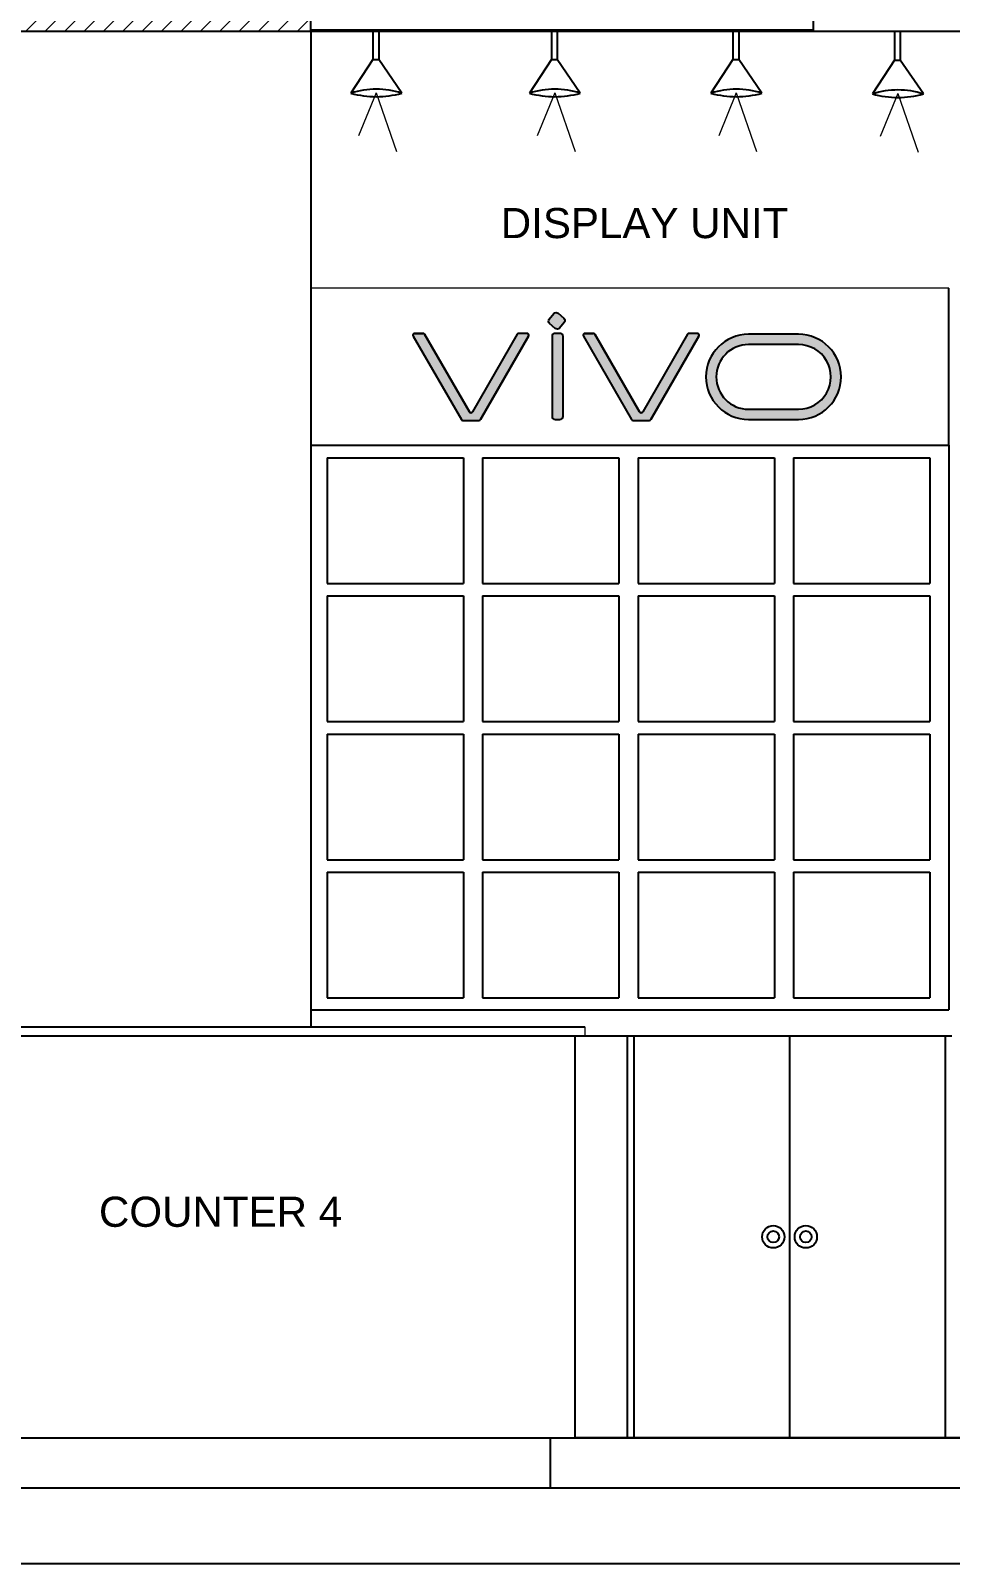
# Model space of a CAD drawing. Header units: millimetres. Extents: x 1926 to 160733, y 10813 to 39285.
# Drawn here: x 152423 to 154254, y 34635 to 37686 of the extents above; entities that cross this region are included whole.
import ezdxf

# ---------------------------------------------------------------- set-up
doc = ezdxf.new("R2010")
doc.units = ezdxf.units.MM
doc.layers.add('celling', color=30, linetype='Continuous', lineweight=0)
doc.layers.add('TEXT', color=7, linetype='Continuous', lineweight=5)
doc.styles.get("Standard").update_dxf_attribs({"font": 'arial.ttf'})

# ---------------------------------------------------------------- blocks, each defined once
blk = doc.blocks.new('A$C191C319C')
for p, q in [((0, 157.2), (1000, 157.2)), ((0, 132.2), (0, 157.2)), ((1000, 157.2), (1000, 132.2)), ((1000, 132.2), (0, 132.2))]:
    blk.add_line(p, q)
at = {"ltscale": 10}
for p, q in [((123.4, 132.2), (123.4, 74.2)), ((134.9, 132.2), (134.9, 74.2)), ((478.9, 132.2), (478.9, 74.2)), ((490.4, 132.2), (490.4, 74.2)), ((840.4, 132.2), (840.4, 74.2)), ((851.9, 132.2), (851.9, 74.2)), ((123.4, 74.2), (79.5, 6.9)), ((123.4, 74.2), (134.9, 74.2)), ((180.8, 6.9), (134.9, 74.2)), ((478.9, 74.2), (435, 6.9)), ((478.9, 74.2), (490.4, 74.2)), ((536.4, 6.9), (490.4, 74.2)), ((840.4, 74.2), (796.6, 6.9)), ((840.4, 74.2), (851.9, 74.2)), ((897.9, 6.9), (851.9, 74.2))]:
    blk.add_line(p, q, dxfattribs=at)
for centre, radius, start, end in [((130.2, -149.7), 164.6, 72.0735, 107.9265), ((130.2, 189.1), 189.1, 254.4568, 285.5432), ((485.7, -149.7), 164.6, 72.0735, 107.9265), ((485.7, 189.1), 189.1, 254.4568, 285.5432), ((847.2, -149.7), 164.6, 72.0735, 107.9265), ((847.2, 189.1), 189.1, 254.4568, 285.5432)]:
    blk.add_arc(centre, radius, start, end, dxfattribs=at)

msp = doc.modelspace()

# ---------------------------------------------------------------- hatches: boundary and pattern name
h = msp.add_hatch(color=256)
h.dxf.hatch_style = 1
h.set_gradient(color1=(34, 52, 110), color2=(39, 118, 187), tint=1, name='HEMISPHERICAL')
h.paths.add_polyline_path([(153482.876, 37077.082, 0.41421356), (153476.843, 37083.115), (153467.008, 37083.115, 0.41421356), (153460.975, 37077.082), (153460.975, 36917.862, 0.41421356), (153467.008, 36911.829), (153476.843, 36911.829, 0.41421356), (153482.876, 36917.862)])
h.paths.add_polyline_path([(153473.488, 37123.193, 0.42482324), (153464.828, 37122.526), (153455.62, 37111.379, 0.40368289), (153456.264, 37103.027), (153467.401, 37093.129, 0.42482324), (153476.06, 37093.796), (153485.269, 37104.943, 0.40368289), (153484.625, 37113.295)])
h.paths.add_polyline_path([(153852.345, 36911.829), (153951.963, 36911.829, 1), (153951.963, 37081.301), (153852.345, 37081.301, 1)])
h.paths.add_polyline_path([(153852.345, 37060.887), (153951.963, 37060.887, -1), (153951.963, 36932.242), (153852.345, 36932.242, -1)], flags=16)
h = msp.add_hatch(color=256)
h.dxf.hatch_style = 1
h.set_gradient(color1=(34, 52, 110), color2=(39, 118, 187), tint=1, name='HEMISPHERICAL')
h.paths.add_polyline_path([(153280.437, 36911.638), (153184.576, 37077.674, -0.57735027), (153187.718, 37083.115), (153203.96, 37083.115, -0.26794919), (153207.101, 37081.301), (153296.337, 36926.74, 0.57735027), (153302.62, 36926.74), (153391.856, 37081.301, -0.26794919), (153394.997, 37083.115), (153411.239, 37083.115, -0.577358), (153414.381, 37077.674), (153318.625, 36911.829), (153318.555, 36911.709, -0.26734518), (153315.422, 36909.895), (153283.587, 36909.824, -0.26854717)])
h = msp.add_hatch(color=256)
h.dxf.hatch_style = 1
h.set_gradient(color1=(34, 52, 110), color2=(39, 118, 187), tint=1, name='HEMISPHERICAL')
h.paths.add_polyline_path([(153619.611, 36911.638), (153523.75, 37077.674, -0.57735027), (153526.892, 37083.115), (153543.134, 37083.115, -0.26794919), (153546.275, 37081.301), (153635.511, 36926.74, 0.57735027), (153641.794, 36926.74), (153731.03, 37081.301, -0.26794919), (153734.172, 37083.115), (153750.413, 37083.115, -0.577358), (153753.555, 37077.674), (153657.799, 36911.829), (153657.73, 36911.709, -0.26734518), (153654.596, 36909.895), (153622.761, 36909.824, -0.26854717)])
at = {"layer": 'celling'}
h = msp.add_hatch(dxfattribs=at)
h.set_pattern_fill('ANSI31', color=256, scale=8.6)
h.set_pattern_definition([(45, (352178.807, -369231.39), (-19.3075507, 19.3075507), [])])
h.paths.add_polyline_path([(155530.928, 37784.963), (155080.928, 37784.963), (152680.829, 37784.963), (150580.928, 37784.963), (148480.928, 37784.963), (148480.928, 37684.963), (148555.915, 37684.963), (148555.915, 37709.963), (149555.915, 37709.963), (149980.928, 37709.963), (149980.928, 37684.963), (150580.928, 37684.963), (150580.928, 37711.545), (151580.928, 37711.545), (152252.991, 37711.545), (152252.991, 37684.963), (152680.829, 37684.963), (152980.928, 37684.963), (152980.928, 37711.545), (153980.928, 37711.545), (154279.043, 37711.545), (154279.043, 37686.545), (154980.928, 37686.545), (155530.928, 37684.963)])
h.paths.add_polyline_path([(157480.928, 37784.963), (155680.928, 37784.963), (155680.928, 37684.963), (157480.928, 37684.963)])

# ---------------------------------------------------------------- linework, layer by layer
for p, q in [((150580.928, 37684.963), (152680.829, 37684.963)), ((152680.829, 37684.963), (155530.928, 37684.963)), ((152980.928, 37684.963), (152980.928, 35734.963)), ((154251.36, 36860.582), (154251.44, 37173.501)), ((152980.928, 37111.777), (152980.928, 35702.963)), ((153184.576, 37077.674), (153280.437, 36911.638)), ((153187.718, 37083.115), (153203.96, 37083.115)), ((153207.101, 37081.301), (153296.337, 36926.74)), ((153391.856, 37081.301), (153302.62, 36926.74)), ((153414.381, 37077.674), (153318.555, 36911.709)), ((153411.239, 37083.115), (153394.997, 37083.115)), ((153523.75, 37077.674), (153619.611, 36911.638)), ((153526.892, 37083.115), (153543.134, 37083.115)), ((153546.275, 37081.301), (153635.511, 36926.74)), ((153731.03, 37081.301), (153641.794, 36926.74)), ((153753.555, 37077.674), (153657.73, 36911.709)), ((153750.413, 37083.115), (153734.172, 37083.115)), ((153852.345, 36932.242), (153951.963, 36932.242)), ((153283.587, 36909.824), (153315.422, 36909.895)), ((153622.761, 36909.824), (153654.596, 36909.895)), ((153852.345, 36911.829), (153951.963, 36911.829)), ((152980.928, 36860.582), (154251.36, 36860.582)), ((152987.965, 36860.582), (154213.561, 36860.582)), ((153322.614, 36860.582), (153594.263, 36860.582)), ((153632.263, 36860.582), (153903.912, 36860.582)), ((154251.36, 36860.582), (154251.36, 35736.582)), ((153012.965, 36835.582), (153012.965, 36585.582)), ((153012.965, 36835.582), (153284.614, 36835.582)), ((153284.614, 36835.582), (153284.614, 36585.582)), ((153322.614, 36835.582), (153322.614, 36585.582)), ((153322.614, 36835.582), (153594.263, 36835.582)), ((153594.263, 36835.582), (153594.263, 36585.582)), ((153632.263, 36835.582), (153632.263, 36585.582)), ((153632.263, 36835.582), (153903.912, 36835.582)), ((153903.912, 36835.582), (153903.912, 36585.582)), ((153941.912, 36835.582), (153941.912, 36585.582)), ((153941.912, 36835.582), (154213.561, 36835.582)), ((154213.561, 36835.582), (154213.561, 36585.582)), ((153012.965, 36585.582), (153284.614, 36585.582)), ((153322.614, 36585.582), (153594.263, 36585.582)), ((153632.263, 36585.582), (153903.912, 36585.582)), ((153941.912, 36585.582), (154213.561, 36585.582)), ((153012.965, 36560.582), (153284.614, 36560.582)), ((153012.965, 36560.582), (153012.965, 36310.582)), ((153284.614, 36560.582), (153284.614, 36310.582)), ((153322.614, 36560.582), (153594.263, 36560.582)), ((153322.614, 36560.582), (153322.614, 36310.582)), ((153594.263, 36560.582), (153594.263, 36310.582)), ((153632.263, 36560.582), (153903.912, 36560.582)), ((153632.263, 36560.582), (153632.263, 36310.582)), ((153903.912, 36560.582), (153903.912, 36310.582)), ((153941.912, 36560.582), (154213.561, 36560.582)), ((153941.912, 36560.582), (153941.912, 36310.582)), ((154213.561, 36560.582), (154213.561, 36310.582)), ((153012.965, 36310.582), (153284.614, 36310.582)), ((153322.614, 36310.582), (153594.263, 36310.582)), ((153632.263, 36310.582), (153903.912, 36310.582)), ((153941.912, 36310.582), (154213.561, 36310.582)), ((153012.965, 36285.582), (153284.614, 36285.582)), ((153012.965, 36285.582), (153012.965, 36035.582)), ((153284.614, 36285.582), (153284.614, 36035.582)), ((153322.614, 36285.582), (153594.263, 36285.582)), ((153322.614, 36285.582), (153322.614, 36035.582)), ((153594.263, 36285.582), (153594.263, 36035.582)), ((153632.263, 36285.582), (153903.912, 36285.582)), ((153632.263, 36285.582), (153632.263, 36035.582)), ((153903.912, 36285.582), (153903.912, 36035.582)), ((153941.912, 36285.582), (154213.561, 36285.582)), ((153941.912, 36285.582), (153941.912, 36035.582)), ((154213.561, 36285.582), (154213.561, 36035.582)), ((153012.965, 36035.582), (153284.614, 36035.582)), ((153322.614, 36035.582), (153594.263, 36035.582)), ((153632.263, 36035.582), (153903.912, 36035.582)), ((153941.912, 36035.582), (154213.561, 36035.582)), ((153012.965, 36010.582), (153284.614, 36010.582)), ((153012.965, 36010.582), (153012.965, 35760.582)), ((153284.614, 36010.582), (153284.614, 35760.582)), ((153322.614, 36010.582), (153594.263, 36010.582)), ((153322.614, 36010.582), (153322.614, 35760.582)), ((153594.263, 36010.582), (153594.263, 35760.582)), ((153632.263, 36010.582), (153903.912, 36010.582)), ((153632.263, 36010.582), (153632.263, 35760.582)), ((153903.912, 36010.582), (153903.912, 35760.582)), ((153941.912, 36010.582), (154213.561, 36010.582)), ((153941.912, 36010.582), (153941.912, 35760.582)), ((154213.561, 36010.582), (154213.561, 35760.582)), ((153012.965, 35760.582), (153284.614, 35760.582)), ((153322.614, 35760.582), (153594.263, 35760.582)), ((153632.263, 35760.582), (153903.912, 35760.582)), ((153941.912, 35760.582), (154213.561, 35760.582)), ((152980.928, 35736.582), (154251.36, 35736.582)), ((153322.614, 35736.582), (153594.263, 35736.582)), ((153632.263, 35736.582), (153903.912, 35736.582)), ((153941.912, 35736.582), (154213.561, 35736.582)), ((151767.611, 35702.963), (153526.416, 35702.963)), ((151781.121, 35684.963), (153507.292, 35684.963)), ((152980.928, 35684.963), (154257.122, 35684.963)), ((153507.292, 34884.963), (153507.292, 35684.963)), ((153610.951, 35684.963), (153610.951, 34884.963)), ((153624.161, 35684.963), (153624.161, 34884.963)), ((153934.036, 35684.963), (153934.036, 34884.963)), ((154243.912, 35684.963), (154243.912, 34884.963)), ((151781.121, 34884.963), (153507.292, 34884.963)), ((153457.292, 34884.963), (153457.292, 34784.963)), ((148480.928, 34784.963), (157948.066, 34784.963)), ((148732.394, 34634.963), (157948.066, 34634.963))]:
    msp.add_line(p, q)
at = {"ltscale": 10}
for p, q in [((154143.103, 37684.963), (154143.103, 37627.008)), ((154154.605, 37684.963), (154154.605, 37627.008)), ((154143.103, 37627.008), (154099.249, 37559.685)), ((154143.103, 37627.008), (154154.605, 37627.008)), ((154200.577, 37559.685), (154154.605, 37627.008))]:
    msp.add_line(p, q, dxfattribs=at)
for points in [[(153473.488, 37123.193), (153484.625, 37113.295, -0.40368289), (153485.269, 37104.943), (153476.06, 37093.796, -0.42482324), (153467.401, 37093.129), (153456.264, 37103.027, -0.40368289), (153455.62, 37111.379), (153464.828, 37122.526, -0.42482324)], [(153184.576, 37077.674), (153280.437, 36911.638, 0.26005138), (153283.472, 36909.825), (153315.422, 36909.895, 0.2772978), (153318.625, 36911.829), (153414.381, 37077.674, 0.577358), (153411.239, 37083.115), (153394.997, 37083.115, 0.26794919), (153391.856, 37081.301), (153302.62, 36926.74, -0.57735027), (153296.337, 36926.74), (153207.101, 37081.301, 0.26794919), (153203.96, 37083.115), (153187.718, 37083.115, 0.57735027), (153184.576, 37077.674)], [(153467.008, 36911.829), (153476.843, 36911.829, 0.41421356), (153482.876, 36917.862), (153482.876, 37077.082, 0.41421356), (153476.843, 37083.115), (153467.008, 37083.115, 0.41421356), (153460.975, 37077.082), (153460.975, 36917.862, 0.41421356)], [(153523.75, 37077.674), (153619.611, 36911.638, 0.26005138), (153622.646, 36909.825), (153654.596, 36909.895, 0.2772978), (153657.799, 36911.829), (153753.555, 37077.674, 0.577358), (153750.413, 37083.115), (153734.172, 37083.115, 0.26794919), (153731.03, 37081.301), (153641.794, 36926.74, -0.57735027), (153635.511, 36926.74), (153546.275, 37081.301, 0.26794919), (153543.134, 37083.115), (153526.892, 37083.115, 0.57735027), (153523.75, 37077.674)]]:
    msp.add_lwpolyline(points, format="xyb", close=True)
for points in [[(153951.963, 36911.829, 1), (153951.963, 37081.301), (153852.345, 37081.301)], [(153951.963, 36932.242, 1.00000014), (153951.963, 37060.887), (153852.345, 37060.887)]]:
    msp.add_lwpolyline(points, format="xyb")
msp.add_lwpolyline([(153507.292, 34884.963), (154306.567, 34884.963), (154306.567, 34884.963), (153507.292, 34884.963)], close=True)
for centre, radius in [((153901.594, 35284.963), 22.179), ((153966.479, 35284.963), 22.179), ((153901.594, 35284.963), 11.53), ((153966.479, 35284.963), 11.53)]:
    msp.add_circle(centre, radius)
for centre, radius, start, end in [((154149.913, 37403.074), 164.602, 72.073471, 107.926529), ((154149.913, 37741.839), 189.069, 254.456767, 285.543233)]:
    msp.add_arc(centre, radius, start, end, dxfattribs=at)
for centre, radius, start, end in [((153187.718, 37079.487), 3.628, 90, 210), ((153203.96, 37079.487), 3.628, 30, 90), ((153394.997, 37079.487), 3.628, 90, 150), ((153411.239, 37079.487), 3.628, 329.998672, 90), ((153526.892, 37079.487), 3.628, 90, 210), ((153543.134, 37079.487), 3.628, 30, 90), ((153734.172, 37079.487), 3.628, 90, 150), ((153750.413, 37079.487), 3.628, 329.998672, 90), ((153852.345, 36996.565), 84.736, 90, 270), ((153852.345, 36996.565), 64.323, 90, 270), ((153299.478, 36928.554), 3.628, 210, 330), ((153638.653, 36928.554), 3.628, 210, 330), ((153283.928, 36914.012), 4.212, 211.233103, 264.003025), ((153283.579, 36913.451), 3.628, 210, 270.127848), ((153315.414, 36913.522), 3.628, 270.127848, 329.998672), ((153315.257, 36913.783), 3.894, 273.030491, 329.867573), ((153623.103, 36914.012), 4.212, 211.233103, 264.003025), ((153622.753, 36913.451), 3.628, 210, 270.127848), ((153654.588, 36913.522), 3.628, 270.127848, 329.998672), ((153654.431, 36913.783), 3.894, 273.030491, 329.867573)]:
    msp.add_arc(centre, radius, start, end)
at = {"layer": 'TEXT'}
for p, q in [((153110.923, 37562.099), (153075.846, 37476.403)), ((153110.923, 37562.099), (153151.394, 37445.48)), ((153466.444, 37562.099), (153431.367, 37476.403)), ((153466.444, 37562.099), (153506.915, 37445.48)), ((153827.982, 37562.099), (153792.905, 37476.403)), ((153827.982, 37562.099), (153868.453, 37445.48)), ((154149.728, 37560.517), (154114.652, 37474.821)), ((154149.728, 37560.517), (154190.199, 37443.899)), ((154251.44, 37173.501), (152980.928, 37173.501)), ((153526.416, 35702.963), (153526.416, 35684.963))]:
    msp.add_line(p, q, dxfattribs=at)

# ---------------------------------------------------------------- block references
msp.add_blockref('A$C191C319C', (152980.928, 37554.352))

# ---------------------------------------------------------------- texts
for s, p in [('DISPLAY UNIT', (153358.945, 37272.762)), ('COUNTER 4', (152558.748, 35304.825))]:
    msp.add_text(s, height=60).set_placement(p)

doc.saveas('drawing.dxf')
